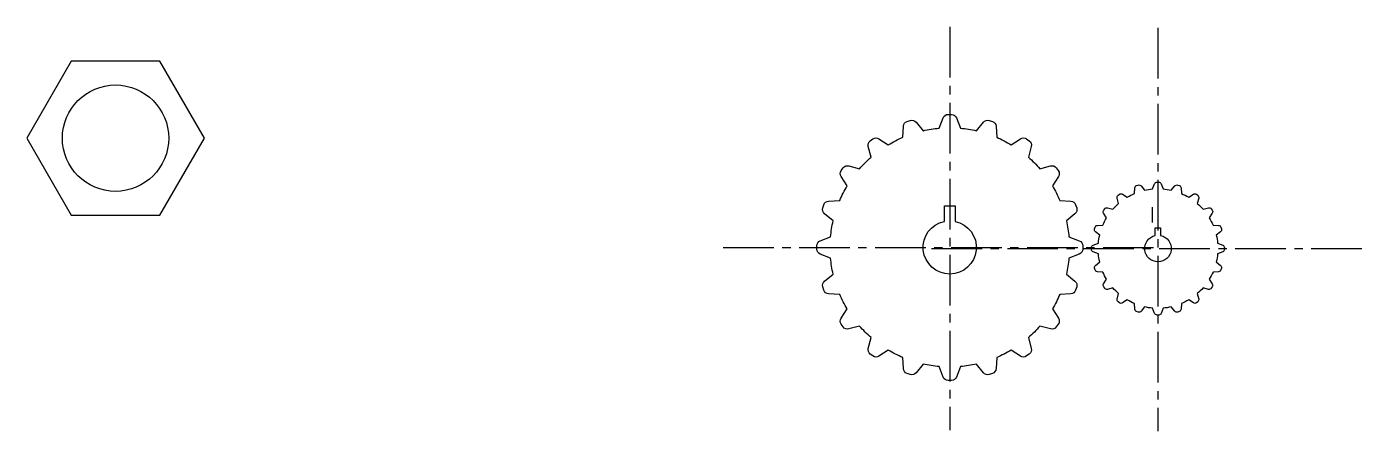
# Model space of a CAD drawing. Header units: millimetres. Extents: x 738 to 2067, y 301 to 737.
# Drawn here: x 738 to 1242, y 301 to 453 of the extents above; entities outside this region: 1.
import ezdxf

# ---------------------------------------------------------------- set-up
doc = ezdxf.new("R2010")
doc.units = ezdxf.units.MM
doc.linetypes.add('CENTER2', pattern=[28.575, 19.05, -3.175, 3.175, -3.175])
for name, color, linetype in [('Centreline', 30, 'CENTER2'), ('Layer3', 60, 'Continuous'), ('Layer4', 109, 'Continuous')]:
    doc.layers.add(name, color=color, linetype=linetype)

msp = doc.modelspace()

# ---------------------------------------------------------------- linework, layer by layer
for p, q in [((1083.11, 419.62), (1083.11, 419.66)), ((1087.11, 419.62), (1087.11, 419.66)), ((1083.11, 379.46), (1083.11, 385.25)), ((1161.43, 379.03), (1161.43, 384.82))]:
    msp.add_line(p, q)
for p in [(338.82, 171.6), (360.03, 150.38)]:
    msp.add_ray(p, (0.707107, 0.707107))
msp.add_lwpolyline([(737.96, 410.73), (754.65, 381.82), (788.04, 381.82), (804.74, 410.73), (788.04, 439.65), (754.65, 439.65)], close=True)
for centre, radius in [((2064.2, 734.46), 3), ((771.35, 410.73), 20)]:
    msp.add_circle(centre, radius)
at = {"layer": 'Centreline'}
for p, q in [((1085.11, 452.6), (1085.11, 301)), ((1163.43, 452.17), (1163.43, 300.57)), ((999.88, 369.66), (1163.43, 369.66)), ((1078.2, 369.23), (1241.75, 369.23))]:
    msp.add_line(p, q, dxfattribs=at)
at = {"layer": 'Layer3'}
for points in [[(1083.11, 379.46), (1083.11, 385.25), (1087.11, 385.25), (1087.11, 379.46, -9.898979)], [(1162.43, 374.13), (1162.43, 377.03), (1164.43, 377.03), (1164.43, 374.13, -9.898979)]]:
    msp.add_lwpolyline(points, format="xyb", close=True, dxfattribs=at)
at = {"layer": 'Layer4'}
for points in [[(1129.93, 365.66, -0.03405), (1128.97, 359.61), (1132.21, 356.98, -0.309941), (1132.85, 354.81), (1132.47, 353.61, -0.309941), (1130.67, 352.23), (1126.5, 352.01, -0.03405), (1123.72, 346.55), (1125.99, 343.04, -0.309941), (1125.93, 340.78), (1125.19, 339.76, -0.309941), (1123.06, 339.01), (1119.02, 340.08, -0.03405), (1114.69, 335.75), (1115.76, 331.71, -0.309941), (1115, 329.58), (1113.99, 328.84, -0.309941), (1111.73, 328.78), (1108.22, 331.05, -0.03405), (1102.76, 328.27), (1102.53, 324.09, -0.309941), (1101.16, 322.3), (1099.96, 321.91, -0.309941), (1097.79, 322.55), (1095.15, 325.8, -0.03405), (1089.11, 324.84), (1087.6, 320.94, -0.309941), (1085.74, 319.66), (1084.48, 319.66, -0.309941), (1082.61, 320.94), (1081.11, 324.84, -0.03405), (1075.06, 325.8), (1072.42, 322.55, -0.309941), (1070.25, 321.91), (1069.06, 322.3, -0.309941), (1067.68, 324.09), (1067.45, 328.27, -0.03405), (1062, 331.05), (1058.49, 328.78, -0.309941), (1056.23, 328.84), (1055.21, 329.58, -0.309941), (1054.45, 331.71), (1055.53, 335.75, -0.03405), (1051.2, 340.08), (1047.16, 339.01, -0.309941), (1045.03, 339.76), (1044.29, 340.78, -0.309941), (1044.23, 343.04), (1046.49, 346.55, -0.03405), (1043.72, 352.01), (1039.54, 352.23, -0.309941), (1037.75, 353.61), (1037.36, 354.81, -0.309941), (1038, 356.98), (1041.24, 359.61, -0.03405), (1040.29, 365.66), (1036.39, 367.17, -0.309941), (1035.11, 369.03), (1035.11, 370.29, -0.309941), (1036.39, 372.15), (1040.29, 373.66, -0.03405), (1041.24, 379.71), (1038, 382.34, -0.309941), (1037.36, 384.51), (1037.75, 385.71, -0.309941), (1039.54, 387.09), (1043.72, 387.32, -0.03405), (1046.49, 392.77), (1044.23, 396.28, -0.309941), (1044.29, 398.54), (1045.03, 399.56, -0.309941), (1047.16, 400.32), (1051.2, 399.24, -0.03405), (1055.53, 403.57), (1054.45, 407.61, -0.309941), (1055.21, 409.74), (1056.23, 410.48, -0.309941), (1058.49, 410.54), (1062, 408.27, -0.03405), (1067.45, 411.05), (1067.68, 415.23, -0.309941), (1069.06, 417.02), (1070.25, 417.41, -0.309941), (1072.42, 416.77), (1075.06, 413.52, -0.03405), (1081.11, 414.48), (1082.61, 418.38, -0.309941), (1084.48, 419.66), (1085.74, 419.66, -0.309941), (1087.6, 418.38), (1089.11, 414.48, -0.03405), (1095.15, 413.52), (1097.79, 416.77, -0.309941), (1099.96, 417.41), (1101.16, 417.02, -0.309941), (1102.53, 415.23), (1102.76, 411.05, -0.03405), (1108.22, 408.27), (1111.73, 410.54, -0.309941), (1113.99, 410.48), (1115, 409.74, -0.309941), (1115.76, 407.61), (1114.69, 403.57, -0.03405), (1119.02, 399.24), (1123.06, 400.32, -0.309941), (1125.19, 399.56), (1125.93, 398.54, -0.309941), (1125.99, 396.28), (1123.72, 392.77, -0.03405), (1126.5, 387.32), (1130.67, 387.09, -0.309941), (1132.47, 385.71), (1132.85, 384.51, -0.309941), (1132.21, 382.34), (1128.97, 379.71, -0.03405), (1129.93, 373.66), (1133.83, 372.15, -0.309941), (1135.11, 370.29), (1135.11, 369.03, -0.309941), (1133.83, 367.17)], [(1185.84, 367.23, -0.03405), (1185.36, 364.21), (1186.98, 362.89, -0.309941), (1187.3, 361.8), (1187.11, 361.21, -0.309941), (1186.21, 360.52), (1184.13, 360.4, -0.03405), (1182.74, 357.68), (1183.87, 355.92, -0.309941), (1183.84, 354.79), (1183.47, 354.28, -0.309941), (1182.41, 353.9), (1180.39, 354.44, -0.03405), (1178.22, 352.28), (1178.76, 350.26, -0.309941), (1178.38, 349.19), (1177.87, 348.82, -0.309941), (1176.74, 348.79), (1174.99, 349.92, -0.03405), (1172.26, 348.54), (1172.14, 346.45, -0.309941), (1171.46, 345.55), (1170.86, 345.36, -0.309941), (1169.77, 345.68), (1168.45, 347.3, -0.03405), (1165.43, 346.82), (1164.68, 344.87, -0.309941), (1163.75, 344.23), (1163.12, 344.23, -0.309941), (1162.18, 344.87), (1161.43, 346.82, -0.03405), (1158.41, 347.3), (1157.09, 345.68, -0.309941), (1156, 345.36), (1155.41, 345.55, -0.309941), (1154.72, 346.45), (1154.6, 348.54, -0.03405), (1151.88, 349.92), (1150.12, 348.79, -0.309941), (1148.99, 348.82), (1148.48, 349.19, -0.309941), (1148.1, 350.26), (1148.64, 352.28, -0.03405), (1146.48, 354.44), (1144.46, 353.9, -0.309941), (1143.39, 354.28), (1143.02, 354.79, -0.309941), (1142.99, 355.92), (1144.12, 357.68, -0.03405), (1142.73, 360.4), (1140.65, 360.52, -0.309941), (1139.75, 361.21), (1139.56, 361.8, -0.309941), (1139.88, 362.89), (1141.5, 364.21, -0.03405), (1141.02, 367.23), (1139.07, 367.98, -0.309941), (1138.43, 368.92), (1138.43, 369.55, -0.309941), (1139.07, 370.48), (1141.02, 371.23, -0.03405), (1141.5, 374.25), (1139.88, 375.57, -0.309941), (1139.56, 376.66), (1139.75, 377.26, -0.309941), (1140.65, 377.95), (1142.73, 378.06, -0.03405), (1144.12, 380.79), (1142.99, 382.54, -0.309941), (1143.02, 383.67), (1143.39, 384.18, -0.309941), (1144.46, 384.56), (1146.48, 384.02, -0.03405), (1148.64, 386.19), (1148.1, 388.21, -0.309941), (1148.48, 389.27), (1148.99, 389.64, -0.309941), (1150.12, 389.67), (1151.88, 388.54, -0.03405), (1154.6, 389.93), (1154.72, 392.01, -0.309941), (1155.41, 392.91), (1156, 393.1, -0.309941), (1157.09, 392.78), (1158.41, 391.16, -0.03405), (1161.43, 391.64), (1162.18, 393.59, -0.309941), (1163.12, 394.23), (1163.75, 394.23, -0.309941), (1164.68, 393.59), (1165.43, 391.64, -0.03405), (1168.45, 391.16), (1169.77, 392.78, -0.309941), (1170.86, 393.1), (1171.46, 392.91, -0.309941), (1172.14, 392.01), (1172.26, 389.93, -0.03405), (1174.99, 388.54), (1176.74, 389.67, -0.309941), (1177.87, 389.64), (1178.38, 389.27, -0.309941), (1178.76, 388.21), (1178.22, 386.19, -0.03405), (1180.39, 384.02), (1182.41, 384.56, -0.309941), (1183.47, 384.18), (1183.84, 383.67, -0.309941), (1183.87, 382.54), (1182.74, 380.79, -0.03405), (1184.13, 378.06), (1186.21, 377.95, -0.309941), (1187.11, 377.26), (1187.3, 376.66, -0.309941), (1186.98, 375.57), (1185.36, 374.25, -0.03405), (1185.84, 371.23), (1187.79, 370.48, -0.309941), (1188.43, 369.55), (1188.43, 368.92, -0.309941), (1187.79, 367.98)]]:
    msp.add_lwpolyline(points, format="xyb", close=True, dxfattribs=at)

doc.saveas('drawing.dxf')
